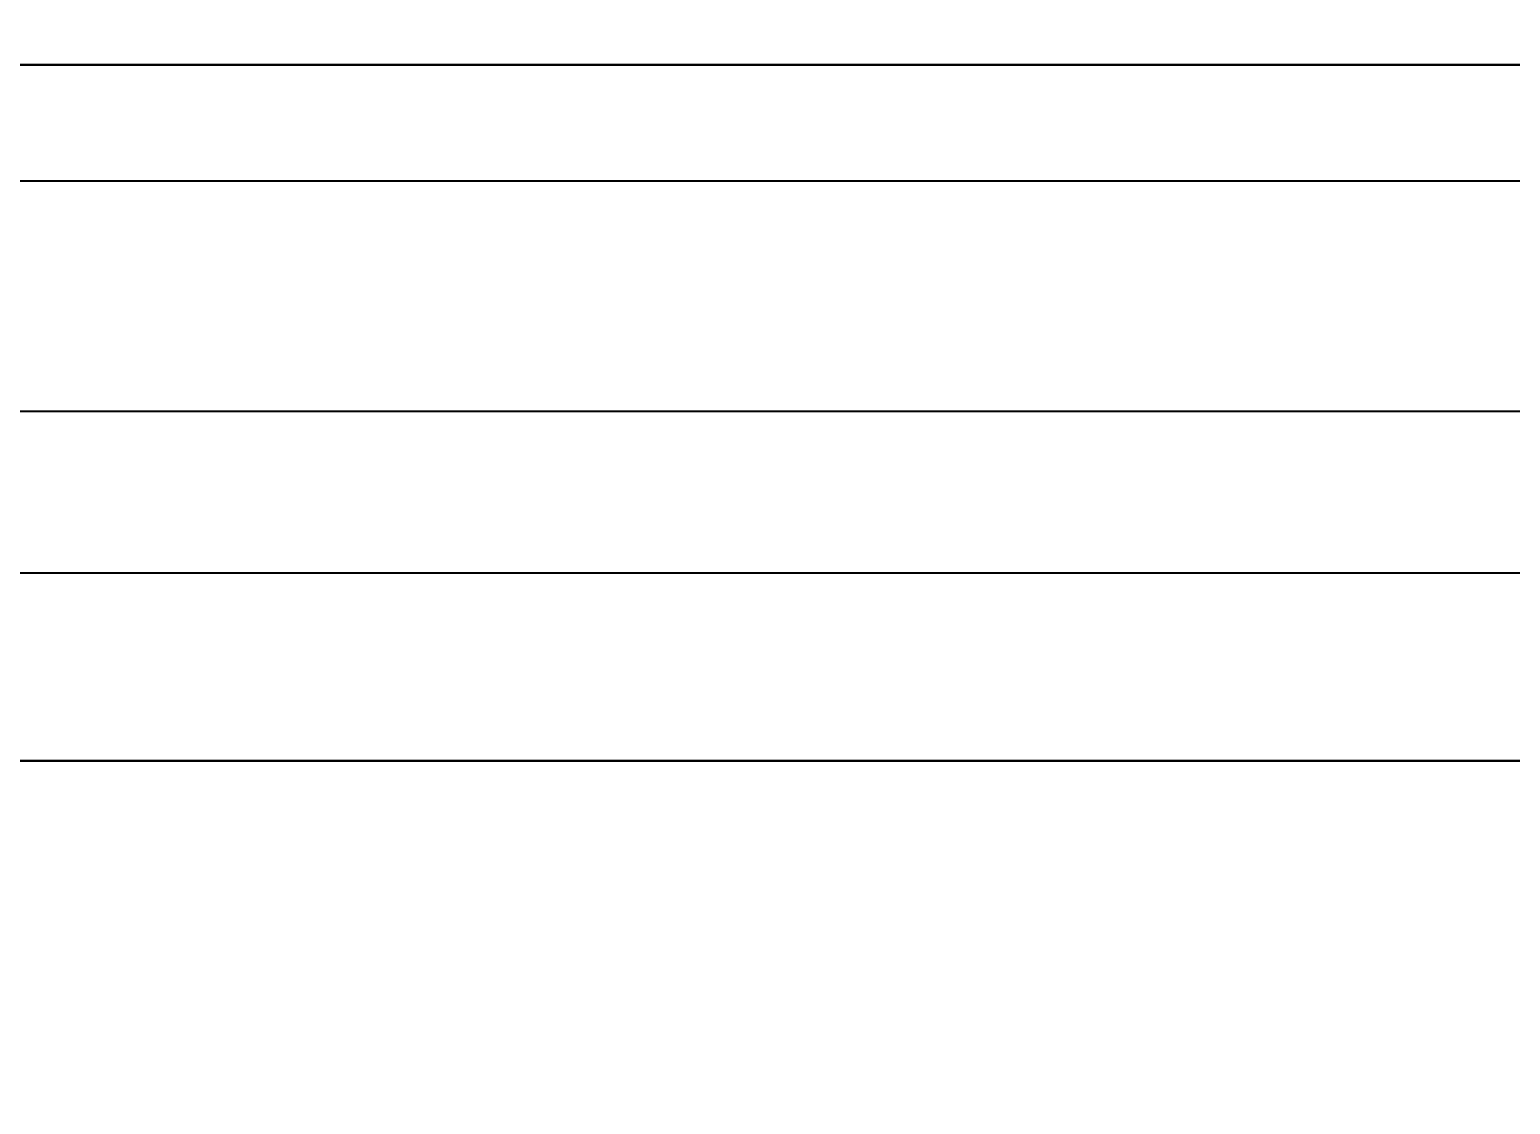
# Model space of a CAD drawing. Header units: millimetres. Extents: x -20146070 to 165023, y -3349561 to 35447.
# Drawn here: x 8899 to 9537, y -75623 to -75159 of the extents above; entities that cross this region are included whole.
import ezdxf
from ezdxf import colors
from ezdxf.entities.mleader import LeaderData, LeaderLine
from ezdxf.math import Vec2, Vec3

# ---------------------------------------------------------------- set-up
doc = ezdxf.new("R2010")
doc.units = ezdxf.units.MM
doc.header["$LTSCALE"] = 50
doc.linetypes.add('CONTINOUS', pattern=[0])
for name, color, linetype in [('BLK_2 - 1ST_2ND_STOREY_PLAN$0$1599_DB_A_BLK2_HQ_R21- LINKVIEW_BLK2_1ST STOREY Toilet JOH$0$A-_DETA----_ED', 8, 'Continuous'), ('BLK_2 - 1ST_2ND_STOREY_PLAN$0$1599_DB_A_BLK2_HQ_R21- LINKVIEW_BLK2_1ST STOREY Toilet JOH$0$S-_COLN----_E', 8, 'Continuous'), ('M_FIREALAM-_E-', 10, 'Continuous'), ('NW_GRID LINE', 8, 'Continuous')]:
    doc.layers.add(name, color=color, linetype=linetype)
doc.styles.add('RomanS', font='romans__.ttf', dxfattribs={"width": 0.75, "height": 40})

# ---------------------------------------------------------------- blocks, each defined once
blk = doc.blocks.new('BLK_2 - 1ST_2ND_STOREY_PLAN$0$1599_DB_A_BLK2_HQ_R21- LINKVIEW_BLK2_1ST STOREY Toilet JOH')
at = {"layer": 'BLK_2 - 1ST_2ND_STOREY_PLAN$0$1599_DB_A_BLK2_HQ_R21- LINKVIEW_BLK2_1ST STOREY Toilet JOH$0$A-_DETA----_ED'}
for points in [[(-654.29, -75174.66), (-3654.29, -75174.66), (-3654.29, -75474.66), (-654.29, -75474.66), (-654.29, -75174.66)], [(-3654.29, -75323.9), (-654.29, -75323.9)], [(-3654.29, -75393.57), (-654.29, -75393.57)]]:
    blk.add_lwpolyline(points, dxfattribs=at)
at = {"layer": 'BLK_2 - 1ST_2ND_STOREY_PLAN$0$1599_DB_A_BLK2_HQ_R21- LINKVIEW_BLK2_1ST STOREY Toilet JOH$0$S-_COLN----_E'}
for p, q in [((-7004.29, -75174.66), (720.71, -75174.66)), ((2855.71, -75474.66), (-7804.29, -75474.66))]:
    blk.add_line(p, q, dxfattribs=at)
for points in [[(-7004.29, -67624.66), (-5254.29, -67624.66), (-5254.29, -67149.66), (4570.71, -67149.66), (4570.71, -67624.66), (6295.71, -67624.66), (6295.71, -68424.66), (6895.71, -68424.66), (6895.71, -74674.66), (6295.71, -74674.66), (6295.71, -75174.66), (-7004.29, -75174.66), (-7004.29, -74674.66), (-7604.29, -74674.66), (-7604.29, -68424.66), (-7004.29, -68424.66), (-7004.29, -67624.66)], [(4645.71, -75174.66), (-7004.29, -75174.66)]]:
    blk.add_lwpolyline(points, dxfattribs=at)
blk = doc.blocks.new('BLK_2 - 1ST_2ND_STOREY_PLAN')
blk.add_blockref('BLK_2 - 1ST_2ND_STOREY_PLAN$0$1599_DB_A_BLK2_HQ_R21- LINKVIEW_BLK2_1ST STOREY Toilet JOH', (-131307.08, -42727.71))
blk = doc.blocks.new('SMOKE')
at = {"color": 7, "linetype": 'CONTINOUS'}
ml = blk.add_multileader_mtext('Standard', dxfattribs=at)
ml.set_content('{\\fArial|b0|i0|c0|p34;S}', color=7, style='RomanS')
ml.set_leader_properties(color=10)
ml.build(insert=Vec2(0, 0))
ml.multileader.update_dxf_attribs({"dogleg_length": 3.34, "arrow_head_size": 171.11, "scale": 50})
ctx = ml.context
ctx.base_point, ctx.scale, ctx.char_height, ctx.arrow_head_size, ctx.landing_gap_size, ctx.plane_origin = Vec3(10040458.85, 1663039.05), 50, 256.6687, 171.11, 171.11, Vec3(10036247.2, 1658323.42)
notes = []
notes.append((ctx, [(0, (0, 0, 0), (0, 0), (1, 0), 1, [])]))
ctx.mtext.insert, ctx.mtext.flow_direction = Vec3(10040629.96, 1663169.57), 5
for ctx, leaders in notes:
    for number, flags, end, landing, length, lines in leaders:
        leader = LeaderData()
        leader.index, (leader.has_last_leader_line, leader.has_dogleg_vector, leader.attachment_direction) = number, flags
        leader.last_leader_point, leader.dogleg_vector, leader.dogleg_length = Vec3(end), Vec3(landing), length
        for number, points, colour, breaks in lines:
            line = LeaderLine()
            line.index, line.vertices, line.color, line.breaks = number, Vec3.list(points), colors.encode_raw_color(colour), breaks
            leader.lines.append(line)
        ctx.leaders.append(leader)

msp = doc.modelspace()

# ---------------------------------------------------------------- linework, layer by layer
at = {"layer": 'NW_GRID LINE'}
msp.add_line((-4794.85, -75224.66), (44738, -75224.66), dxfattribs=at)

# ---------------------------------------------------------------- block references
at = {"layer": 'M_FIREALAM-_E-'}
for p, xscale, yscale, zscale in [((-12842896.26, -2136319.15), 1.28, 1.28, 1.28), ((-12837356.49, -2137100.4), 1.28, 1.28, 1.28), ((-12842882.17, -2139119.15), 1.28, 1.28, 1.28), ((-12837356.49, -2141062.9), 1.28, 1.28, 1.28), ((-12841946.36, -2141531.65), 1.28, 1.28, 1.28), ((-10272498.32, -1718640.43), 1.024, 1.024, 1.024)]:
    msp.add_blockref('SMOKE', p, dxfattribs=dict(at, xscale=xscale, yscale=yscale, zscale=zscale))
at = {"layer": 'NW_GRID LINE'}
msp.add_blockref('BLK_2 - 1ST_2ND_STOREY_PLAN', (142172.86, 42727.71), dxfattribs=at)

doc.saveas('drawing.dxf')
